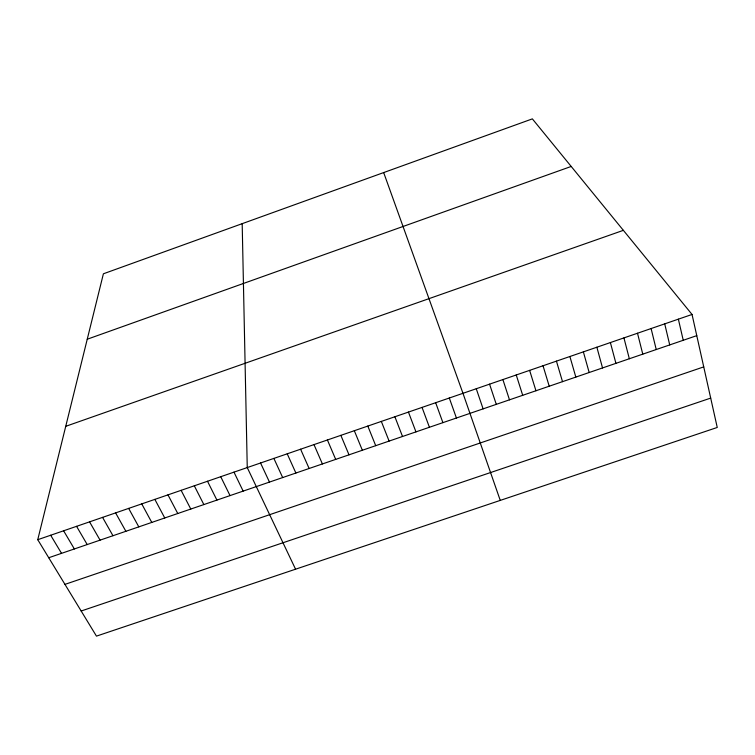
<?xml version="1.0" encoding="UTF-8"?>
<svg xmlns="http://www.w3.org/2000/svg" width="755" height="755" viewBox="0 0 755 755"><rect width="100%" height="100%" fill="white"/><g stroke="black" fill="none" stroke-linecap="round" stroke-linejoin="round"><path stroke-width="1.13" d="M37.75 539.693L103.397 273.791L532.36 118.875L692.042 314.457L717.25 427.462L96.461 636.125L37.75 539.693L692.042 314.457M87.25 339.221L571.205 166.449M65.742 426.32L623.356 230.341M48.735 557.737L696.771 335.645M64.958 584.379L703.735 366.892M81.172 611.012L710.7 398.093M50.67 535.238L61.532 553.349M63.609 530.784L74.358 548.951M76.566 526.329L87.203 544.553M89.562 521.856L100.066 540.136M102.567 517.373L112.957 535.72M115.6 512.89L125.877 531.293M128.661 508.398L138.807 526.867M141.742 503.887L151.774 522.422M154.851 499.376L164.76 517.968M167.978 494.865L177.765 513.513M181.124 490.335L190.788 509.049M194.309 485.795L203.85 504.576M207.502 481.256L216.921 500.093M220.734 476.698L230.03 495.601M233.984 472.139L243.148 491.109M295.564 569.194L247.253 467.572L242.185 223.669M260.55 462.994L269.469 482.086M273.876 458.408L282.672 477.566M287.221 453.812L295.885 473.026M300.594 449.206L309.135 468.496M313.986 444.601L322.404 463.947M327.406 439.976L335.692 459.389M340.854 435.352L349.008 454.821M354.322 430.718L362.353 450.254M367.817 426.065L375.716 445.676M381.332 421.413L389.108 441.08M394.884 416.751L402.519 436.484M408.446 412.079L415.958 431.879M422.045 407.398L429.425 427.264M435.663 402.717L442.911 422.649M383.672 172.574L462.975 393.308L500.254 500.395M449.31 398.017L456.426 418.015M476.263 388.74L483.115 408.87M489.561 384.163L496.29 404.35M502.887 379.567L509.483 399.829M516.241 374.971L522.705 395.299M529.623 370.375L535.956 390.76M543.024 365.76L549.225 386.211M556.444 361.135L562.513 381.652M569.893 356.511L575.829 377.094M583.37 351.868L589.174 372.517M596.865 347.225L602.537 367.94M610.389 342.572L615.929 363.353M623.932 337.9L629.34 358.757M637.503 333.229L642.779 354.152M651.103 328.548L656.237 349.537M664.721 323.867L669.723 344.912M678.367 319.167L683.237 340.288"/></g></svg>
